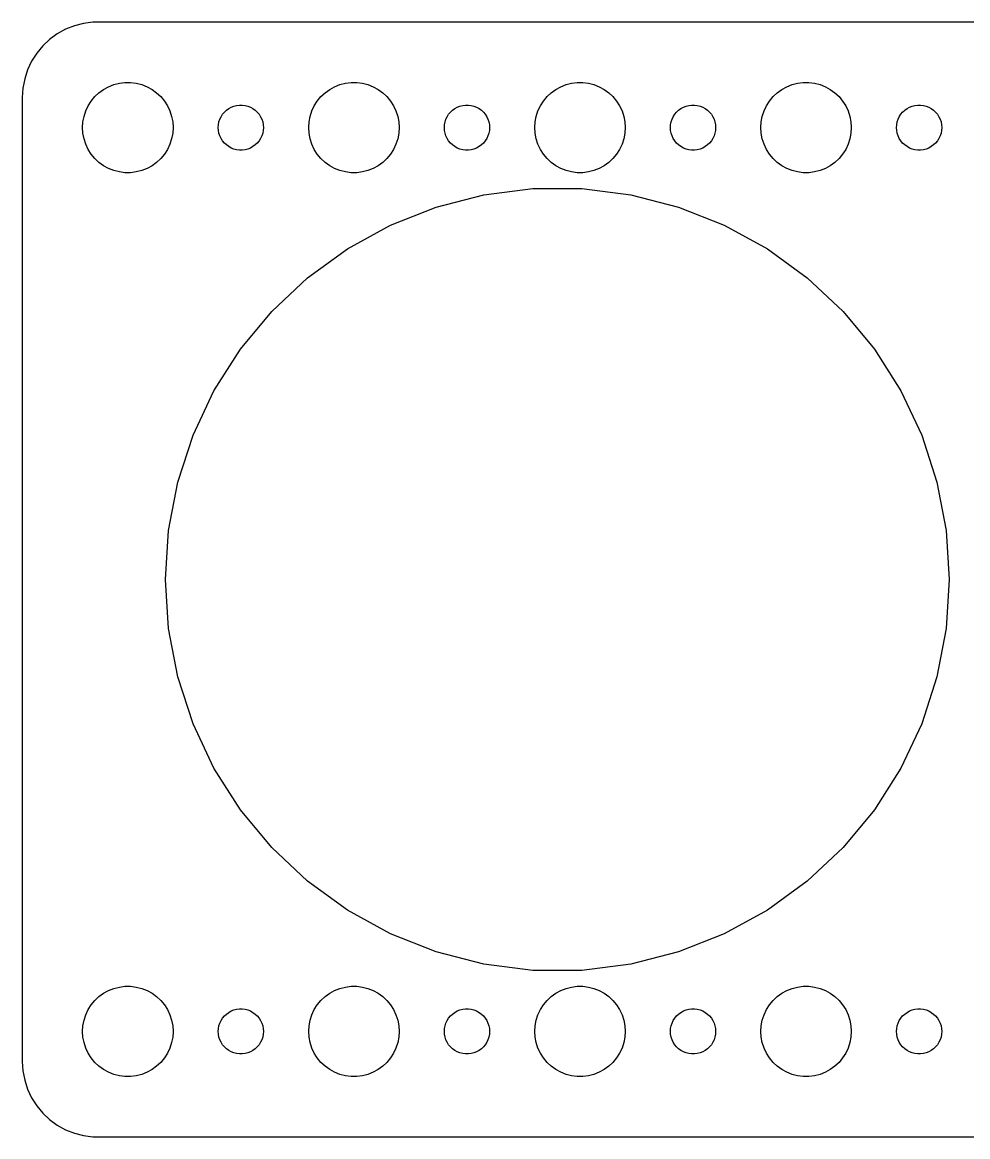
# Model space of a CAD drawing. Header units: metres. Extents: x -150 to 150, y -37 to 37.
# Drawn here: x -149.5 to -86.8, y -37 to 37 of the extents above; entities that cross this region are included whole.
import ezdxf

# ---------------------------------------------------------------- set-up
doc = ezdxf.new("R2010")
doc.units = ezdxf.units.M

msp = doc.modelspace()

# ---------------------------------------------------------------- linework, layer by layer
for p, q in [((-144.814, 36.9901), (-145.437, 36.9114)), ((144.814, 36.9901), (-144.814, 36.9901)), ((-146.629, 36.5241), (-147.179, 36.2216)), ((-146.045, 36.7553), (-146.629, 36.5241)), ((-145.437, 36.9114), (-146.045, 36.7553)), ((-147.687, 35.8526), (-148.145, 35.4227)), ((-147.179, 36.2216), (-147.687, 35.8526)), ((-148.545, 34.9389), (-148.882, 34.4088)), ((-148.145, 35.4227), (-148.545, 34.9389)), ((-148.882, 34.4088), (-149.149, 33.8406)), ((-149.149, 33.8406), (-149.343, 33.2434)), ((-149.461, 32.6267), (-149.5, 32)), ((-149.343, 33.2434), (-149.461, 32.6267)), ((-144.107, 32.533), (-143.777, 32.7145)), ((-143.777, 32.7145), (-143.427, 32.8532)), ((-143.427, 32.8532), (-143.062, 32.9469)), ((-143.062, 32.9469), (-142.688, 32.9941)), ((-142.688, 32.9941), (-142.312, 32.9941)), ((-142.312, 32.9941), (-141.938, 32.9469)), ((-141.938, 32.9469), (-141.573, 32.8532)), ((-141.573, 32.8532), (-141.223, 32.7145)), ((-141.223, 32.7145), (-140.893, 32.533)), ((-129.107, 32.533), (-128.777, 32.7145)), ((-128.777, 32.7145), (-128.427, 32.8532)), ((-128.427, 32.8532), (-128.062, 32.9469)), ((-128.062, 32.9469), (-127.688, 32.9941)), ((-127.688, 32.9941), (-127.312, 32.9941)), ((-127.312, 32.9941), (-126.938, 32.9469)), ((-126.938, 32.9469), (-126.573, 32.8532)), ((-126.573, 32.8532), (-126.223, 32.7145)), ((-126.223, 32.7145), (-125.893, 32.533)), ((-114.107, 32.533), (-113.777, 32.7145)), ((-113.777, 32.7145), (-113.427, 32.8532)), ((-113.427, 32.8532), (-113.062, 32.9469)), ((-113.062, 32.9469), (-112.688, 32.9941)), ((-112.688, 32.9941), (-112.312, 32.9941)), ((-112.312, 32.9941), (-111.938, 32.9469)), ((-111.938, 32.9469), (-111.573, 32.8532)), ((-111.573, 32.8532), (-111.223, 32.7145)), ((-111.223, 32.7145), (-110.893, 32.533)), ((-99.1075, 32.533), (-98.7773, 32.7145)), ((-98.7773, 32.7145), (-98.427, 32.8532)), ((-98.427, 32.8532), (-98.0621, 32.9469)), ((-98.0621, 32.9469), (-97.6884, 32.9941)), ((-97.6884, 32.9941), (-97.3116, 32.9941)), ((-97.3116, 32.9941), (-96.9379, 32.9469)), ((-96.9379, 32.9469), (-96.573, 32.8532)), ((-96.573, 32.8532), (-96.2227, 32.7145)), ((-96.2227, 32.7145), (-95.8925, 32.533)), ((-149.5, 32), (-149.5, -32)), ((-144.927, 31.7634), (-144.687, 32.0536)), ((-144.687, 32.0536), (-144.412, 32.3115)), ((-144.412, 32.3115), (-144.107, 32.533)), ((-140.893, 32.533), (-140.588, 32.3115)), ((-140.588, 32.3115), (-140.313, 32.0536)), ((-140.313, 32.0536), (-140.073, 31.7634)), ((-129.927, 31.7634), (-129.687, 32.0536)), ((-129.687, 32.0536), (-129.412, 32.3115)), ((-129.412, 32.3115), (-129.107, 32.533)), ((-125.893, 32.533), (-125.588, 32.3115)), ((-125.588, 32.3115), (-125.313, 32.0536)), ((-125.313, 32.0536), (-125.073, 31.7634)), ((-114.927, 31.7634), (-114.687, 32.0536)), ((-114.687, 32.0536), (-114.412, 32.3115)), ((-114.412, 32.3115), (-114.107, 32.533)), ((-110.893, 32.533), (-110.588, 32.3115)), ((-110.588, 32.3115), (-110.313, 32.0536)), ((-110.313, 32.0536), (-110.073, 31.7634)), ((-99.927, 31.7634), (-99.6869, 32.0536)), ((-99.6869, 32.0536), (-99.4123, 32.3115)), ((-99.4123, 32.3115), (-99.1075, 32.533)), ((-95.8925, 32.533), (-95.5877, 32.3115)), ((-95.5877, 32.3115), (-95.3131, 32.0536)), ((-95.3131, 32.0536), (-95.073, 31.7634)), ((-145.406, 30.7461), (-145.289, 31.1044)), ((-145.289, 31.1044), (-145.129, 31.4453)), ((-145.129, 31.4453), (-144.927, 31.7634)), ((-140.073, 31.7634), (-139.871, 31.4453)), ((-139.871, 31.4453), (-139.711, 31.1044)), ((-139.711, 31.1044), (-139.594, 30.7461)), ((-136.093, 31.0268), (-135.956, 31.1558)), ((-135.956, 31.1558), (-135.804, 31.2665)), ((-135.804, 31.2665), (-135.639, 31.3572)), ((-135.639, 31.3572), (-135.464, 31.4266)), ((-135.464, 31.4266), (-135.281, 31.4734)), ((-135.281, 31.4734), (-135.094, 31.497)), ((-135.094, 31.497), (-134.906, 31.497)), ((-134.906, 31.497), (-134.719, 31.4734)), ((-134.719, 31.4734), (-134.536, 31.4266)), ((-134.536, 31.4266), (-134.361, 31.3572)), ((-134.361, 31.3572), (-134.196, 31.2665)), ((-134.196, 31.2665), (-134.044, 31.1558)), ((-134.044, 31.1558), (-133.907, 31.0268)), ((-130.406, 30.7461), (-130.289, 31.1044)), ((-130.289, 31.1044), (-130.129, 31.4453)), ((-130.129, 31.4453), (-129.927, 31.7634)), ((-125.073, 31.7634), (-124.871, 31.4453)), ((-124.871, 31.4453), (-124.711, 31.1044)), ((-124.711, 31.1044), (-124.594, 30.7461)), ((-121.093, 31.0268), (-120.956, 31.1558)), ((-120.956, 31.1558), (-120.804, 31.2665)), ((-120.804, 31.2665), (-120.639, 31.3572)), ((-120.639, 31.3572), (-120.464, 31.4266)), ((-120.464, 31.4266), (-120.281, 31.4734)), ((-120.281, 31.4734), (-120.094, 31.497)), ((-120.094, 31.497), (-119.906, 31.497)), ((-119.906, 31.497), (-119.719, 31.4734)), ((-119.719, 31.4734), (-119.536, 31.4266)), ((-119.536, 31.4266), (-119.361, 31.3572)), ((-119.361, 31.3572), (-119.196, 31.2665)), ((-119.196, 31.2665), (-119.044, 31.1558)), ((-119.044, 31.1558), (-118.907, 31.0268)), ((-115.406, 30.7461), (-115.289, 31.1044)), ((-115.289, 31.1044), (-115.129, 31.4453)), ((-115.129, 31.4453), (-114.927, 31.7634)), ((-110.073, 31.7634), (-109.871, 31.4453)), ((-109.871, 31.4453), (-109.711, 31.1044)), ((-109.711, 31.1044), (-109.594, 30.7461)), ((-106.093, 31.0268), (-105.956, 31.1558)), ((-105.956, 31.1558), (-105.804, 31.2665)), ((-105.804, 31.2665), (-105.639, 31.3572)), ((-105.639, 31.3572), (-105.464, 31.4266)), ((-105.464, 31.4266), (-105.281, 31.4734)), ((-105.281, 31.4734), (-105.094, 31.497)), ((-105.094, 31.497), (-104.906, 31.497)), ((-104.906, 31.497), (-104.719, 31.4734)), ((-104.719, 31.4734), (-104.536, 31.4266)), ((-104.536, 31.4266), (-104.361, 31.3572)), ((-104.361, 31.3572), (-104.196, 31.2665)), ((-104.196, 31.2665), (-104.044, 31.1558)), ((-104.044, 31.1558), (-103.907, 31.0268)), ((-100.406, 30.7461), (-100.289, 31.1044)), ((-100.289, 31.1044), (-100.129, 31.4453)), ((-100.129, 31.4453), (-99.927, 31.7634)), ((-95.073, 31.7634), (-94.8711, 31.4453)), ((-94.8711, 31.4453), (-94.7107, 31.1044)), ((-94.7107, 31.1044), (-94.5943, 30.7461)), ((-91.0934, 31.0268), (-90.9561, 31.1558)), ((-90.9561, 31.1558), (-90.8037, 31.2665)), ((-90.8037, 31.2665), (-90.6387, 31.3572)), ((-90.6387, 31.3572), (-90.4635, 31.4266)), ((-90.4635, 31.4266), (-90.2811, 31.4734)), ((-90.2811, 31.4734), (-90.0942, 31.497)), ((-90.0942, 31.497), (-89.9058, 31.497)), ((-89.9058, 31.497), (-89.7189, 31.4734)), ((-89.7189, 31.4734), (-89.5365, 31.4266)), ((-89.5365, 31.4266), (-89.3613, 31.3572)), ((-89.3613, 31.3572), (-89.1963, 31.2665)), ((-89.1963, 31.2665), (-89.0439, 31.1558)), ((-89.0439, 31.1558), (-88.9065, 31.0268)), ((-145.5, 30), (-145.476, 30.376)), ((-145.476, 30.376), (-145.406, 30.7461)), ((-139.594, 30.7461), (-139.524, 30.376)), ((-139.524, 30.376), (-139.5, 30)), ((-136.488, 30.188), (-136.453, 30.373)), ((-136.453, 30.373), (-136.395, 30.5522)), ((-136.395, 30.5522), (-136.314, 30.7226)), ((-136.314, 30.7226), (-136.214, 30.8817)), ((-136.214, 30.8817), (-136.093, 31.0268)), ((-133.907, 31.0268), (-133.786, 30.8817)), ((-133.786, 30.8817), (-133.686, 30.7226)), ((-133.686, 30.7226), (-133.605, 30.5522)), ((-133.605, 30.5522), (-133.547, 30.373)), ((-133.547, 30.373), (-133.512, 30.188)), ((-130.5, 30), (-130.476, 30.376)), ((-130.476, 30.376), (-130.406, 30.7461)), ((-124.594, 30.7461), (-124.524, 30.376)), ((-124.524, 30.376), (-124.5, 30)), ((-121.488, 30.188), (-121.453, 30.373)), ((-121.453, 30.373), (-121.395, 30.5522)), ((-121.395, 30.5522), (-121.314, 30.7226)), ((-121.314, 30.7226), (-121.214, 30.8817)), ((-121.214, 30.8817), (-121.093, 31.0268)), ((-118.907, 31.0268), (-118.786, 30.8817)), ((-118.786, 30.8817), (-118.686, 30.7226)), ((-118.686, 30.7226), (-118.605, 30.5522)), ((-118.605, 30.5522), (-118.547, 30.373)), ((-118.547, 30.373), (-118.512, 30.188)), ((-115.5, 30), (-115.476, 30.376)), ((-115.476, 30.376), (-115.406, 30.7461)), ((-109.594, 30.7461), (-109.524, 30.376)), ((-109.524, 30.376), (-109.5, 30)), ((-106.488, 30.188), (-106.453, 30.373)), ((-106.453, 30.373), (-106.395, 30.5522)), ((-106.395, 30.5522), (-106.314, 30.7226)), ((-106.314, 30.7226), (-106.214, 30.8817)), ((-106.214, 30.8817), (-106.093, 31.0268)), ((-103.907, 31.0268), (-103.786, 30.8817)), ((-103.786, 30.8817), (-103.686, 30.7226)), ((-103.686, 30.7226), (-103.605, 30.5522)), ((-103.605, 30.5522), (-103.547, 30.373)), ((-103.547, 30.373), (-103.512, 30.188)), ((-100.5, 30), (-100.476, 30.376)), ((-100.476, 30.376), (-100.406, 30.7461)), ((-94.5943, 30.7461), (-94.5237, 30.376)), ((-94.5237, 30.376), (-94.5, 30)), ((-91.4882, 30.188), (-91.4529, 30.373)), ((-91.4529, 30.373), (-91.3947, 30.5522)), ((-91.3947, 30.5522), (-91.3145, 30.7226)), ((-91.3145, 30.7226), (-91.2135, 30.8817)), ((-91.2135, 30.8817), (-91.0934, 31.0268)), ((-88.9065, 31.0268), (-88.7865, 30.8817)), ((-88.7865, 30.8817), (-88.6855, 30.7226)), ((-88.6855, 30.7226), (-88.6053, 30.5522)), ((-88.6053, 30.5522), (-88.5471, 30.373)), ((-88.5471, 30.373), (-88.5118, 30.188)), ((-145.476, 29.624), (-145.5, 30)), ((-145.406, 29.2539), (-145.476, 29.624)), ((-139.524, 29.624), (-139.594, 29.2539)), ((-139.5, 30), (-139.524, 29.624)), ((-136.5, 30), (-136.488, 30.188)), ((-136.488, 29.812), (-136.5, 30)), ((-136.453, 29.627), (-136.488, 29.812)), ((-136.395, 29.4478), (-136.453, 29.627)), ((-133.547, 29.627), (-133.605, 29.4478)), ((-133.512, 29.812), (-133.547, 29.627)), ((-133.512, 30.188), (-133.5, 30)), ((-133.5, 30), (-133.512, 29.812)), ((-130.476, 29.624), (-130.5, 30)), ((-130.406, 29.2539), (-130.476, 29.624)), ((-124.524, 29.624), (-124.594, 29.2539)), ((-124.5, 30), (-124.524, 29.624)), ((-121.5, 30), (-121.488, 30.188)), ((-121.488, 29.812), (-121.5, 30)), ((-121.453, 29.627), (-121.488, 29.812)), ((-121.395, 29.4478), (-121.453, 29.627)), ((-118.547, 29.627), (-118.605, 29.4478)), ((-118.512, 29.812), (-118.547, 29.627)), ((-118.512, 30.188), (-118.5, 30)), ((-118.5, 30), (-118.512, 29.812)), ((-115.476, 29.624), (-115.5, 30)), ((-115.406, 29.2539), (-115.476, 29.624)), ((-109.524, 29.624), (-109.594, 29.2539)), ((-109.5, 30), (-109.524, 29.624)), ((-106.5, 30), (-106.488, 30.188)), ((-106.488, 29.812), (-106.5, 30)), ((-106.453, 29.627), (-106.488, 29.812)), ((-106.395, 29.4478), (-106.453, 29.627)), ((-103.547, 29.627), (-103.605, 29.4478)), ((-103.512, 29.812), (-103.547, 29.627)), ((-103.512, 30.188), (-103.5, 30)), ((-103.5, 30), (-103.512, 29.812)), ((-100.476, 29.624), (-100.5, 30)), ((-100.406, 29.2539), (-100.476, 29.624)), ((-94.5237, 29.624), (-94.5943, 29.2539)), ((-94.5, 30), (-94.5237, 29.624)), ((-91.5, 30), (-91.4882, 30.188)), ((-91.4882, 29.812), (-91.5, 30)), ((-91.4529, 29.627), (-91.4882, 29.812)), ((-91.3947, 29.4478), (-91.4529, 29.627)), ((-88.5471, 29.627), (-88.6053, 29.4478)), ((-88.5118, 29.812), (-88.5471, 29.627)), ((-88.5118, 30.188), (-88.5, 30)), ((-88.5, 30), (-88.5118, 29.812)), ((-145.289, 28.8956), (-145.406, 29.2539)), ((-145.129, 28.5547), (-145.289, 28.8956)), ((-139.711, 28.8956), (-139.871, 28.5547)), ((-139.594, 29.2539), (-139.711, 28.8956)), ((-136.314, 29.2774), (-136.395, 29.4478)), ((-136.214, 29.1183), (-136.314, 29.2774)), ((-136.093, 28.9732), (-136.214, 29.1183)), ((-135.956, 28.8442), (-136.093, 28.9732)), ((-133.907, 28.9732), (-134.044, 28.8442)), ((-133.786, 29.1183), (-133.907, 28.9732)), ((-133.686, 29.2774), (-133.786, 29.1183)), ((-133.605, 29.4478), (-133.686, 29.2774)), ((-130.289, 28.8956), (-130.406, 29.2539)), ((-130.129, 28.5547), (-130.289, 28.8956)), ((-124.711, 28.8956), (-124.871, 28.5547)), ((-124.594, 29.2539), (-124.711, 28.8956)), ((-121.314, 29.2774), (-121.395, 29.4478)), ((-121.214, 29.1183), (-121.314, 29.2774)), ((-121.093, 28.9732), (-121.214, 29.1183)), ((-120.956, 28.8442), (-121.093, 28.9732)), ((-118.907, 28.9732), (-119.044, 28.8442)), ((-118.786, 29.1183), (-118.907, 28.9732)), ((-118.686, 29.2774), (-118.786, 29.1183)), ((-118.605, 29.4478), (-118.686, 29.2774)), ((-115.289, 28.8956), (-115.406, 29.2539)), ((-115.129, 28.5547), (-115.289, 28.8956)), ((-109.711, 28.8956), (-109.871, 28.5547)), ((-109.594, 29.2539), (-109.711, 28.8956)), ((-106.314, 29.2774), (-106.395, 29.4478)), ((-106.214, 29.1183), (-106.314, 29.2774)), ((-106.093, 28.9732), (-106.214, 29.1183)), ((-105.956, 28.8442), (-106.093, 28.9732)), ((-103.907, 28.9732), (-104.044, 28.8442)), ((-103.786, 29.1183), (-103.907, 28.9732)), ((-103.686, 29.2774), (-103.786, 29.1183)), ((-103.605, 29.4478), (-103.686, 29.2774)), ((-100.289, 28.8956), (-100.406, 29.2539)), ((-100.129, 28.5547), (-100.289, 28.8956)), ((-94.7107, 28.8956), (-94.8711, 28.5547)), ((-94.5943, 29.2539), (-94.7107, 28.8956)), ((-91.3145, 29.2774), (-91.3947, 29.4478)), ((-91.2135, 29.1183), (-91.3145, 29.2774)), ((-91.0934, 28.9732), (-91.2135, 29.1183)), ((-90.9561, 28.8442), (-91.0934, 28.9732)), ((-88.9065, 28.9732), (-89.0439, 28.8442)), ((-88.7865, 29.1183), (-88.9065, 28.9732)), ((-88.6855, 29.2774), (-88.7865, 29.1183)), ((-88.6053, 29.4478), (-88.6855, 29.2774)), ((-144.927, 28.2366), (-145.129, 28.5547)), ((-144.687, 27.9464), (-144.927, 28.2366)), ((-140.073, 28.2366), (-140.313, 27.9464)), ((-139.871, 28.5547), (-140.073, 28.2366)), ((-135.804, 28.7335), (-135.956, 28.8442)), ((-135.639, 28.6427), (-135.804, 28.7335)), ((-135.464, 28.5734), (-135.639, 28.6427)), ((-135.281, 28.5266), (-135.464, 28.5734)), ((-135.094, 28.503), (-135.281, 28.5266)), ((-134.906, 28.503), (-135.094, 28.503)), ((-134.719, 28.5266), (-134.906, 28.503)), ((-134.536, 28.5734), (-134.719, 28.5266)), ((-134.361, 28.6427), (-134.536, 28.5734)), ((-134.196, 28.7335), (-134.361, 28.6427)), ((-134.044, 28.8442), (-134.196, 28.7335)), ((-129.927, 28.2366), (-130.129, 28.5547)), ((-129.687, 27.9464), (-129.927, 28.2366)), ((-125.073, 28.2366), (-125.313, 27.9464)), ((-124.871, 28.5547), (-125.073, 28.2366)), ((-120.804, 28.7335), (-120.956, 28.8442)), ((-120.639, 28.6427), (-120.804, 28.7335)), ((-120.464, 28.5734), (-120.639, 28.6427)), ((-120.281, 28.5266), (-120.464, 28.5734)), ((-120.094, 28.503), (-120.281, 28.5266)), ((-119.906, 28.503), (-120.094, 28.503)), ((-119.719, 28.5266), (-119.906, 28.503)), ((-119.536, 28.5734), (-119.719, 28.5266)), ((-119.361, 28.6427), (-119.536, 28.5734)), ((-119.196, 28.7335), (-119.361, 28.6427)), ((-119.044, 28.8442), (-119.196, 28.7335)), ((-114.927, 28.2366), (-115.129, 28.5547)), ((-114.687, 27.9464), (-114.927, 28.2366)), ((-110.073, 28.2366), (-110.313, 27.9464)), ((-109.871, 28.5547), (-110.073, 28.2366)), ((-105.804, 28.7335), (-105.956, 28.8442)), ((-105.639, 28.6427), (-105.804, 28.7335)), ((-105.464, 28.5734), (-105.639, 28.6427)), ((-105.281, 28.5266), (-105.464, 28.5734)), ((-105.094, 28.503), (-105.281, 28.5266)), ((-104.906, 28.503), (-105.094, 28.503)), ((-104.719, 28.5266), (-104.906, 28.503)), ((-104.536, 28.5734), (-104.719, 28.5266)), ((-104.361, 28.6427), (-104.536, 28.5734)), ((-104.196, 28.7335), (-104.361, 28.6427)), ((-104.044, 28.8442), (-104.196, 28.7335)), ((-99.927, 28.2366), (-100.129, 28.5547)), ((-99.6869, 27.9464), (-99.927, 28.2366)), ((-95.073, 28.2366), (-95.3131, 27.9464)), ((-94.8711, 28.5547), (-95.073, 28.2366)), ((-90.8037, 28.7335), (-90.9561, 28.8442)), ((-90.6387, 28.6427), (-90.8037, 28.7335)), ((-90.4635, 28.5734), (-90.6387, 28.6427)), ((-90.2811, 28.5266), (-90.4635, 28.5734)), ((-90.0942, 28.503), (-90.2811, 28.5266)), ((-89.9058, 28.503), (-90.0942, 28.503)), ((-89.7189, 28.5266), (-89.9058, 28.503)), ((-89.5365, 28.5734), (-89.7189, 28.5266)), ((-89.3613, 28.6427), (-89.5365, 28.5734)), ((-89.1963, 28.7335), (-89.3613, 28.6427)), ((-89.0439, 28.8442), (-89.1963, 28.7335)), ((-144.412, 27.6884), (-144.687, 27.9464)), ((-144.107, 27.467), (-144.412, 27.6884)), ((-143.777, 27.2855), (-144.107, 27.467)), ((-140.893, 27.467), (-141.223, 27.2855)), ((-140.588, 27.6884), (-140.893, 27.467)), ((-140.313, 27.9464), (-140.588, 27.6884)), ((-129.412, 27.6884), (-129.687, 27.9464)), ((-129.107, 27.467), (-129.412, 27.6884)), ((-128.777, 27.2855), (-129.107, 27.467)), ((-125.893, 27.467), (-126.223, 27.2855)), ((-125.588, 27.6884), (-125.893, 27.467)), ((-125.313, 27.9464), (-125.588, 27.6884)), ((-114.412, 27.6884), (-114.687, 27.9464)), ((-114.107, 27.467), (-114.412, 27.6884)), ((-113.777, 27.2855), (-114.107, 27.467)), ((-110.893, 27.467), (-111.223, 27.2855)), ((-110.588, 27.6884), (-110.893, 27.467)), ((-110.313, 27.9464), (-110.588, 27.6884)), ((-99.4123, 27.6884), (-99.6869, 27.9464)), ((-99.1075, 27.467), (-99.4123, 27.6884)), ((-98.7773, 27.2855), (-99.1075, 27.467)), ((-95.8925, 27.467), (-96.2227, 27.2855)), ((-95.5877, 27.6884), (-95.8925, 27.467)), ((-95.3131, 27.9464), (-95.5877, 27.6884)), ((-143.427, 27.1468), (-143.777, 27.2855)), ((-143.062, 27.0531), (-143.427, 27.1468)), ((-142.688, 27.0059), (-143.062, 27.0531)), ((-142.312, 27.0059), (-142.688, 27.0059)), ((-141.938, 27.0531), (-142.312, 27.0059)), ((-141.573, 27.1468), (-141.938, 27.0531)), ((-141.223, 27.2855), (-141.573, 27.1468)), ((-128.427, 27.1468), (-128.777, 27.2855)), ((-128.062, 27.0531), (-128.427, 27.1468)), ((-127.688, 27.0059), (-128.062, 27.0531)), ((-127.312, 27.0059), (-127.688, 27.0059)), ((-126.938, 27.0531), (-127.312, 27.0059)), ((-126.573, 27.1468), (-126.938, 27.0531)), ((-126.223, 27.2855), (-126.573, 27.1468)), ((-113.427, 27.1468), (-113.777, 27.2855)), ((-113.062, 27.0531), (-113.427, 27.1468)), ((-112.688, 27.0059), (-113.062, 27.0531)), ((-112.312, 27.0059), (-112.688, 27.0059)), ((-111.938, 27.0531), (-112.312, 27.0059)), ((-111.573, 27.1468), (-111.938, 27.0531)), ((-111.223, 27.2855), (-111.573, 27.1468)), ((-98.427, 27.1468), (-98.7773, 27.2855)), ((-98.0621, 27.0531), (-98.427, 27.1468)), ((-97.6884, 27.0059), (-98.0621, 27.0531)), ((-97.3116, 27.0059), (-97.6884, 27.0059)), ((-96.9379, 27.0531), (-97.3116, 27.0059)), ((-96.573, 27.1468), (-96.9379, 27.0531)), ((-96.2227, 27.2855), (-96.573, 27.1468)), ((-118.872, 25.5395), (-115.633, 25.9487)), ((-115.633, 25.9487), (-112.367, 25.9487)), ((-112.367, 25.9487), (-109.128, 25.5395)), ((-122.034, 24.7275), (-118.872, 25.5395)), ((-109.128, 25.5395), (-105.966, 24.7275)), ((-125.07, 23.5255), (-122.034, 24.7275)), ((-105.966, 24.7275), (-102.93, 23.5255)), ((-127.931, 21.9525), (-125.07, 23.5255)), ((-102.93, 23.5255), (-100.068, 21.9525)), ((-130.573, 20.0333), (-127.931, 21.9525)), ((-100.068, 21.9525), (-97.427, 20.0333)), ((-132.953, 17.7982), (-130.573, 20.0333)), ((-97.427, 20.0333), (-95.0468, 17.7982)), ((-135.034, 15.2824), (-132.953, 17.7982)), ((-95.0468, 17.7982), (-92.9656, 15.2824)), ((-136.784, 12.5256), (-135.034, 15.2824)), ((-92.9656, 15.2824), (-91.216, 12.5256)), ((-138.174, 9.57123), (-136.784, 12.5256)), ((-91.216, 12.5256), (-89.8258, 9.57123)), ((-139.183, 6.46593), (-138.174, 9.57123)), ((-89.8258, 9.57123), (-88.8168, 6.46593)), ((-139.795, 3.25865), (-139.183, 6.46593)), ((-88.8168, 6.46593), (-88.205, 3.25865)), ((-140, 0), (-139.795, 3.25865)), ((-88.205, 3.25865), (-88, 0)), ((-139.795, -3.25865), (-140, 0)), ((-88, 0), (-88.205, -3.25865)), ((-139.183, -6.46593), (-139.795, -3.25865)), ((-88.205, -3.25865), (-88.8168, -6.46593)), ((-138.174, -9.57123), (-139.183, -6.46593)), ((-88.8168, -6.46593), (-89.8258, -9.57123)), ((-136.784, -12.5256), (-138.174, -9.57123)), ((-89.8258, -9.57123), (-91.216, -12.5256)), ((-135.034, -15.2824), (-136.784, -12.5256)), ((-91.216, -12.5256), (-92.9656, -15.2824)), ((-132.953, -17.7982), (-135.034, -15.2824)), ((-92.9656, -15.2824), (-95.0468, -17.7982)), ((-130.573, -20.0333), (-132.953, -17.7982)), ((-95.0468, -17.7982), (-97.427, -20.0333)), ((-127.931, -21.9525), (-130.573, -20.0333)), ((-97.427, -20.0333), (-100.068, -21.9525)), ((-125.07, -23.5255), (-127.931, -21.9525)), ((-100.068, -21.9525), (-102.93, -23.5255)), ((-122.034, -24.7275), (-125.07, -23.5255)), ((-102.93, -23.5255), (-105.966, -24.7275)), ((-118.872, -25.5395), (-122.034, -24.7275)), ((-105.966, -24.7275), (-109.128, -25.5395)), ((-115.633, -25.9487), (-118.872, -25.5395)), ((-109.128, -25.5395), (-112.367, -25.9487)), ((-112.367, -25.9487), (-115.633, -25.9487)), ((-144.107, -27.467), (-143.777, -27.2855)), ((-143.777, -27.2855), (-143.427, -27.1468)), ((-143.427, -27.1468), (-143.062, -27.0531)), ((-143.062, -27.0531), (-142.688, -27.0059)), ((-142.688, -27.0059), (-142.312, -27.0059)), ((-142.312, -27.0059), (-141.938, -27.0531)), ((-141.938, -27.0531), (-141.573, -27.1468)), ((-141.573, -27.1468), (-141.223, -27.2855)), ((-141.223, -27.2855), (-140.893, -27.467)), ((-129.107, -27.467), (-128.777, -27.2855)), ((-128.777, -27.2855), (-128.427, -27.1468)), ((-128.427, -27.1468), (-128.062, -27.0531)), ((-128.062, -27.0531), (-127.688, -27.0059)), ((-127.688, -27.0059), (-127.312, -27.0059)), ((-127.312, -27.0059), (-126.938, -27.0531)), ((-126.938, -27.0531), (-126.573, -27.1468)), ((-126.573, -27.1468), (-126.223, -27.2855)), ((-126.223, -27.2855), (-125.893, -27.467)), ((-114.107, -27.467), (-113.777, -27.2855)), ((-113.777, -27.2855), (-113.427, -27.1468)), ((-113.427, -27.1468), (-113.062, -27.0531)), ((-113.062, -27.0531), (-112.688, -27.0059)), ((-112.688, -27.0059), (-112.312, -27.0059)), ((-112.312, -27.0059), (-111.938, -27.0531)), ((-111.938, -27.0531), (-111.573, -27.1468)), ((-111.573, -27.1468), (-111.223, -27.2855)), ((-111.223, -27.2855), (-110.893, -27.467)), ((-99.1075, -27.467), (-98.7773, -27.2855)), ((-98.7773, -27.2855), (-98.427, -27.1468)), ((-98.427, -27.1468), (-98.0621, -27.0531)), ((-98.0621, -27.0531), (-97.6884, -27.0059)), ((-97.6884, -27.0059), (-97.3116, -27.0059)), ((-97.3116, -27.0059), (-96.9379, -27.0531)), ((-96.9379, -27.0531), (-96.573, -27.1468)), ((-96.573, -27.1468), (-96.2227, -27.2855)), ((-96.2227, -27.2855), (-95.8925, -27.467)), ((-144.927, -28.2366), (-144.687, -27.9464)), ((-144.687, -27.9464), (-144.412, -27.6884)), ((-144.412, -27.6884), (-144.107, -27.467)), ((-140.893, -27.467), (-140.588, -27.6884)), ((-140.588, -27.6884), (-140.313, -27.9464)), ((-140.313, -27.9464), (-140.073, -28.2366)), ((-129.927, -28.2366), (-129.687, -27.9464)), ((-129.687, -27.9464), (-129.412, -27.6884)), ((-129.412, -27.6884), (-129.107, -27.467)), ((-125.893, -27.467), (-125.588, -27.6884)), ((-125.588, -27.6884), (-125.313, -27.9464)), ((-125.313, -27.9464), (-125.073, -28.2366)), ((-114.927, -28.2366), (-114.687, -27.9464)), ((-114.687, -27.9464), (-114.412, -27.6884)), ((-114.412, -27.6884), (-114.107, -27.467)), ((-110.893, -27.467), (-110.588, -27.6884)), ((-110.588, -27.6884), (-110.313, -27.9464)), ((-110.313, -27.9464), (-110.073, -28.2366)), ((-99.927, -28.2366), (-99.6869, -27.9464)), ((-99.6869, -27.9464), (-99.4123, -27.6884)), ((-99.4123, -27.6884), (-99.1075, -27.467)), ((-95.8925, -27.467), (-95.5877, -27.6884)), ((-95.5877, -27.6884), (-95.3131, -27.9464)), ((-95.3131, -27.9464), (-95.073, -28.2366)), ((-145.289, -28.8956), (-145.129, -28.5547)), ((-145.129, -28.5547), (-144.927, -28.2366)), ((-140.073, -28.2366), (-139.871, -28.5547)), ((-139.871, -28.5547), (-139.711, -28.8956)), ((-136.093, -28.9732), (-135.956, -28.8442)), ((-135.956, -28.8442), (-135.804, -28.7335)), ((-135.804, -28.7335), (-135.639, -28.6427)), ((-135.639, -28.6427), (-135.464, -28.5734)), ((-135.464, -28.5734), (-135.281, -28.5266)), ((-135.281, -28.5266), (-135.094, -28.503)), ((-135.094, -28.503), (-134.906, -28.503)), ((-134.906, -28.503), (-134.719, -28.5266)), ((-134.719, -28.5266), (-134.536, -28.5734)), ((-134.536, -28.5734), (-134.361, -28.6427)), ((-134.361, -28.6427), (-134.196, -28.7335)), ((-134.196, -28.7335), (-134.044, -28.8442)), ((-134.044, -28.8442), (-133.907, -28.9732)), ((-130.289, -28.8956), (-130.129, -28.5547)), ((-130.129, -28.5547), (-129.927, -28.2366)), ((-125.073, -28.2366), (-124.871, -28.5547)), ((-124.871, -28.5547), (-124.711, -28.8956)), ((-121.093, -28.9732), (-120.956, -28.8442)), ((-120.956, -28.8442), (-120.804, -28.7335)), ((-120.804, -28.7335), (-120.639, -28.6427)), ((-120.639, -28.6427), (-120.464, -28.5734)), ((-120.464, -28.5734), (-120.281, -28.5266)), ((-120.281, -28.5266), (-120.094, -28.503)), ((-120.094, -28.503), (-119.906, -28.503)), ((-119.906, -28.503), (-119.719, -28.5266)), ((-119.719, -28.5266), (-119.536, -28.5734)), ((-119.536, -28.5734), (-119.361, -28.6427)), ((-119.361, -28.6427), (-119.196, -28.7335)), ((-119.196, -28.7335), (-119.044, -28.8442)), ((-119.044, -28.8442), (-118.907, -28.9732)), ((-115.289, -28.8956), (-115.129, -28.5547)), ((-115.129, -28.5547), (-114.927, -28.2366)), ((-110.073, -28.2366), (-109.871, -28.5547)), ((-109.871, -28.5547), (-109.711, -28.8956)), ((-106.093, -28.9732), (-105.956, -28.8442)), ((-105.956, -28.8442), (-105.804, -28.7335)), ((-105.804, -28.7335), (-105.639, -28.6427)), ((-105.639, -28.6427), (-105.464, -28.5734)), ((-105.464, -28.5734), (-105.281, -28.5266)), ((-105.281, -28.5266), (-105.094, -28.503)), ((-105.094, -28.503), (-104.906, -28.503)), ((-104.906, -28.503), (-104.719, -28.5266)), ((-104.719, -28.5266), (-104.536, -28.5734)), ((-104.536, -28.5734), (-104.361, -28.6427)), ((-104.361, -28.6427), (-104.196, -28.7335)), ((-104.196, -28.7335), (-104.044, -28.8442)), ((-104.044, -28.8442), (-103.907, -28.9732)), ((-100.289, -28.8956), (-100.129, -28.5547)), ((-100.129, -28.5547), (-99.927, -28.2366)), ((-95.073, -28.2366), (-94.8711, -28.5547)), ((-94.8711, -28.5547), (-94.7107, -28.8956)), ((-91.0934, -28.9732), (-90.9561, -28.8442)), ((-90.9561, -28.8442), (-90.8037, -28.7335)), ((-90.8037, -28.7335), (-90.6387, -28.6427)), ((-90.6387, -28.6427), (-90.4635, -28.5734)), ((-90.4635, -28.5734), (-90.2811, -28.5266)), ((-90.2811, -28.5266), (-90.0942, -28.503)), ((-90.0942, -28.503), (-89.9058, -28.503)), ((-89.9058, -28.503), (-89.7189, -28.5266)), ((-89.7189, -28.5266), (-89.5365, -28.5734)), ((-89.5365, -28.5734), (-89.3613, -28.6427)), ((-89.3613, -28.6427), (-89.1963, -28.7335)), ((-89.1963, -28.7335), (-89.0439, -28.8442)), ((-89.0439, -28.8442), (-88.9065, -28.9732)), ((-145.476, -29.624), (-145.406, -29.2539)), ((-145.406, -29.2539), (-145.289, -28.8956)), ((-139.711, -28.8956), (-139.594, -29.2539)), ((-139.594, -29.2539), (-139.524, -29.624)), ((-136.453, -29.627), (-136.395, -29.4478)), ((-136.395, -29.4478), (-136.314, -29.2774)), ((-136.314, -29.2774), (-136.214, -29.1183)), ((-136.214, -29.1183), (-136.093, -28.9732)), ((-133.907, -28.9732), (-133.786, -29.1183)), ((-133.786, -29.1183), (-133.686, -29.2774)), ((-133.686, -29.2774), (-133.605, -29.4478)), ((-133.605, -29.4478), (-133.547, -29.627)), ((-130.476, -29.624), (-130.406, -29.2539)), ((-130.406, -29.2539), (-130.289, -28.8956)), ((-124.711, -28.8956), (-124.594, -29.2539)), ((-124.594, -29.2539), (-124.524, -29.624)), ((-121.453, -29.627), (-121.395, -29.4478)), ((-121.395, -29.4478), (-121.314, -29.2774)), ((-121.314, -29.2774), (-121.214, -29.1183)), ((-121.214, -29.1183), (-121.093, -28.9732)), ((-118.907, -28.9732), (-118.786, -29.1183)), ((-118.786, -29.1183), (-118.686, -29.2774)), ((-118.686, -29.2774), (-118.605, -29.4478)), ((-118.605, -29.4478), (-118.547, -29.627)), ((-115.476, -29.624), (-115.406, -29.2539)), ((-115.406, -29.2539), (-115.289, -28.8956)), ((-109.711, -28.8956), (-109.594, -29.2539)), ((-109.594, -29.2539), (-109.524, -29.624)), ((-106.453, -29.627), (-106.395, -29.4478)), ((-106.395, -29.4478), (-106.314, -29.2774)), ((-106.314, -29.2774), (-106.214, -29.1183)), ((-106.214, -29.1183), (-106.093, -28.9732)), ((-103.907, -28.9732), (-103.786, -29.1183)), ((-103.786, -29.1183), (-103.686, -29.2774)), ((-103.686, -29.2774), (-103.605, -29.4478)), ((-103.605, -29.4478), (-103.547, -29.627)), ((-100.476, -29.624), (-100.406, -29.2539)), ((-100.406, -29.2539), (-100.289, -28.8956)), ((-94.7107, -28.8956), (-94.5943, -29.2539)), ((-94.5943, -29.2539), (-94.5237, -29.624)), ((-91.4529, -29.627), (-91.3947, -29.4478)), ((-91.3947, -29.4478), (-91.3145, -29.2774)), ((-91.3145, -29.2774), (-91.2135, -29.1183)), ((-91.2135, -29.1183), (-91.0934, -28.9732)), ((-88.9065, -28.9732), (-88.7865, -29.1183)), ((-88.7865, -29.1183), (-88.6855, -29.2774)), ((-88.6855, -29.2774), (-88.6053, -29.4478)), ((-88.6053, -29.4478), (-88.5471, -29.627)), ((-145.5, -30), (-145.476, -29.624)), ((-145.476, -30.376), (-145.5, -30)), ((-139.524, -29.624), (-139.5, -30)), ((-139.5, -30), (-139.524, -30.376)), ((-136.5, -30), (-136.488, -29.812)), ((-136.488, -30.188), (-136.5, -30)), ((-136.488, -29.812), (-136.453, -29.627)), ((-136.453, -30.373), (-136.488, -30.188)), ((-133.547, -29.627), (-133.512, -29.812)), ((-133.512, -30.188), (-133.547, -30.373)), ((-133.512, -29.812), (-133.5, -30)), ((-133.5, -30), (-133.512, -30.188)), ((-130.5, -30), (-130.476, -29.624)), ((-130.476, -30.376), (-130.5, -30)), ((-124.524, -29.624), (-124.5, -30)), ((-124.5, -30), (-124.524, -30.376)), ((-121.5, -30), (-121.488, -29.812)), ((-121.488, -30.188), (-121.5, -30)), ((-121.488, -29.812), (-121.453, -29.627)), ((-121.453, -30.373), (-121.488, -30.188)), ((-118.547, -29.627), (-118.512, -29.812)), ((-118.512, -30.188), (-118.547, -30.373)), ((-118.512, -29.812), (-118.5, -30)), ((-118.5, -30), (-118.512, -30.188)), ((-115.5, -30), (-115.476, -29.624)), ((-115.476, -30.376), (-115.5, -30)), ((-109.524, -29.624), (-109.5, -30)), ((-109.5, -30), (-109.524, -30.376)), ((-106.5, -30), (-106.488, -29.812)), ((-106.488, -30.188), (-106.5, -30)), ((-106.488, -29.812), (-106.453, -29.627)), ((-106.453, -30.373), (-106.488, -30.188)), ((-103.547, -29.627), (-103.512, -29.812)), ((-103.512, -30.188), (-103.547, -30.373)), ((-103.512, -29.812), (-103.5, -30)), ((-103.5, -30), (-103.512, -30.188)), ((-100.5, -30), (-100.476, -29.624)), ((-100.476, -30.376), (-100.5, -30)), ((-94.5237, -29.624), (-94.5, -30)), ((-94.5, -30), (-94.5237, -30.376)), ((-91.5, -30), (-91.4882, -29.812)), ((-91.4882, -30.188), (-91.5, -30)), ((-91.4882, -29.812), (-91.4529, -29.627)), ((-91.4529, -30.373), (-91.4882, -30.188)), ((-88.5471, -29.627), (-88.5118, -29.812)), ((-88.5118, -30.188), (-88.5471, -30.373)), ((-88.5118, -29.812), (-88.5, -30)), ((-88.5, -30), (-88.5118, -30.188)), ((-145.406, -30.7461), (-145.476, -30.376)), ((-145.289, -31.1044), (-145.406, -30.7461)), ((-139.594, -30.7461), (-139.711, -31.1044)), ((-139.524, -30.376), (-139.594, -30.7461)), ((-136.395, -30.5522), (-136.453, -30.373)), ((-136.314, -30.7226), (-136.395, -30.5522)), ((-136.214, -30.8817), (-136.314, -30.7226)), ((-136.093, -31.0268), (-136.214, -30.8817)), ((-135.956, -31.1558), (-136.093, -31.0268)), ((-133.907, -31.0268), (-134.044, -31.1558)), ((-133.786, -30.8817), (-133.907, -31.0268)), ((-133.686, -30.7226), (-133.786, -30.8817)), ((-133.605, -30.5522), (-133.686, -30.7226)), ((-133.547, -30.373), (-133.605, -30.5522)), ((-130.406, -30.7461), (-130.476, -30.376)), ((-130.289, -31.1044), (-130.406, -30.7461)), ((-124.594, -30.7461), (-124.711, -31.1044)), ((-124.524, -30.376), (-124.594, -30.7461)), ((-121.395, -30.5522), (-121.453, -30.373)), ((-121.314, -30.7226), (-121.395, -30.5522)), ((-121.214, -30.8817), (-121.314, -30.7226)), ((-121.093, -31.0268), (-121.214, -30.8817)), ((-120.956, -31.1558), (-121.093, -31.0268)), ((-118.907, -31.0268), (-119.044, -31.1558)), ((-118.786, -30.8817), (-118.907, -31.0268)), ((-118.686, -30.7226), (-118.786, -30.8817)), ((-118.605, -30.5522), (-118.686, -30.7226)), ((-118.547, -30.373), (-118.605, -30.5522)), ((-115.406, -30.7461), (-115.476, -30.376)), ((-115.289, -31.1044), (-115.406, -30.7461)), ((-109.594, -30.7461), (-109.711, -31.1044)), ((-109.524, -30.376), (-109.594, -30.7461)), ((-106.395, -30.5522), (-106.453, -30.373)), ((-106.314, -30.7226), (-106.395, -30.5522)), ((-106.214, -30.8817), (-106.314, -30.7226)), ((-106.093, -31.0268), (-106.214, -30.8817)), ((-105.956, -31.1558), (-106.093, -31.0268)), ((-103.907, -31.0268), (-104.044, -31.1558)), ((-103.786, -30.8817), (-103.907, -31.0268)), ((-103.686, -30.7226), (-103.786, -30.8817)), ((-103.605, -30.5522), (-103.686, -30.7226)), ((-103.547, -30.373), (-103.605, -30.5522)), ((-100.406, -30.7461), (-100.476, -30.376)), ((-100.289, -31.1044), (-100.406, -30.7461)), ((-94.5943, -30.7461), (-94.7107, -31.1044)), ((-94.5237, -30.376), (-94.5943, -30.7461)), ((-91.3947, -30.5522), (-91.4529, -30.373)), ((-91.3145, -30.7226), (-91.3947, -30.5522)), ((-91.2135, -30.8817), (-91.3145, -30.7226)), ((-91.0934, -31.0268), (-91.2135, -30.8817)), ((-90.9561, -31.1558), (-91.0934, -31.0268)), ((-88.9065, -31.0268), (-89.0439, -31.1558)), ((-88.7865, -30.8817), (-88.9065, -31.0268)), ((-88.6855, -30.7226), (-88.7865, -30.8817)), ((-88.6053, -30.5522), (-88.6855, -30.7226)), ((-88.5471, -30.373), (-88.6053, -30.5522)), ((-145.129, -31.4453), (-145.289, -31.1044)), ((-144.927, -31.7634), (-145.129, -31.4453)), ((-144.687, -32.0536), (-144.927, -31.7634)), ((-140.073, -31.7634), (-140.313, -32.0536)), ((-139.871, -31.4453), (-140.073, -31.7634)), ((-139.711, -31.1044), (-139.871, -31.4453)), ((-135.804, -31.2665), (-135.956, -31.1558)), ((-135.639, -31.3572), (-135.804, -31.2665)), ((-135.464, -31.4266), (-135.639, -31.3572)), ((-135.281, -31.4734), (-135.464, -31.4266)), ((-135.094, -31.497), (-135.281, -31.4734)), ((-134.906, -31.497), (-135.094, -31.497)), ((-134.719, -31.4734), (-134.906, -31.497)), ((-134.536, -31.4266), (-134.719, -31.4734)), ((-134.361, -31.3572), (-134.536, -31.4266)), ((-134.196, -31.2665), (-134.361, -31.3572)), ((-134.044, -31.1558), (-134.196, -31.2665)), ((-130.129, -31.4453), (-130.289, -31.1044)), ((-129.927, -31.7634), (-130.129, -31.4453)), ((-129.687, -32.0536), (-129.927, -31.7634)), ((-125.073, -31.7634), (-125.313, -32.0536)), ((-124.871, -31.4453), (-125.073, -31.7634)), ((-124.711, -31.1044), (-124.871, -31.4453)), ((-120.804, -31.2665), (-120.956, -31.1558)), ((-120.639, -31.3572), (-120.804, -31.2665)), ((-120.464, -31.4266), (-120.639, -31.3572)), ((-120.281, -31.4734), (-120.464, -31.4266)), ((-120.094, -31.497), (-120.281, -31.4734)), ((-119.906, -31.497), (-120.094, -31.497)), ((-119.719, -31.4734), (-119.906, -31.497)), ((-119.536, -31.4266), (-119.719, -31.4734)), ((-119.361, -31.3572), (-119.536, -31.4266)), ((-119.196, -31.2665), (-119.361, -31.3572)), ((-119.044, -31.1558), (-119.196, -31.2665)), ((-115.129, -31.4453), (-115.289, -31.1044)), ((-114.927, -31.7634), (-115.129, -31.4453)), ((-114.687, -32.0536), (-114.927, -31.7634)), ((-110.073, -31.7634), (-110.313, -32.0536)), ((-109.871, -31.4453), (-110.073, -31.7634)), ((-109.711, -31.1044), (-109.871, -31.4453)), ((-105.804, -31.2665), (-105.956, -31.1558)), ((-105.639, -31.3572), (-105.804, -31.2665)), ((-105.464, -31.4266), (-105.639, -31.3572)), ((-105.281, -31.4734), (-105.464, -31.4266)), ((-105.094, -31.497), (-105.281, -31.4734)), ((-104.906, -31.497), (-105.094, -31.497)), ((-104.719, -31.4734), (-104.906, -31.497)), ((-104.536, -31.4266), (-104.719, -31.4734)), ((-104.361, -31.3572), (-104.536, -31.4266)), ((-104.196, -31.2665), (-104.361, -31.3572)), ((-104.044, -31.1558), (-104.196, -31.2665)), ((-100.129, -31.4453), (-100.289, -31.1044)), ((-99.927, -31.7634), (-100.129, -31.4453)), ((-99.6869, -32.0536), (-99.927, -31.7634)), ((-95.073, -31.7634), (-95.3131, -32.0536)), ((-94.8711, -31.4453), (-95.073, -31.7634)), ((-94.7107, -31.1044), (-94.8711, -31.4453)), ((-90.8037, -31.2665), (-90.9561, -31.1558)), ((-90.6387, -31.3572), (-90.8037, -31.2665)), ((-90.4635, -31.4266), (-90.6387, -31.3572)), ((-90.2811, -31.4734), (-90.4635, -31.4266)), ((-90.0942, -31.497), (-90.2811, -31.4734)), ((-89.9058, -31.497), (-90.0942, -31.497)), ((-89.7189, -31.4734), (-89.9058, -31.497)), ((-89.5365, -31.4266), (-89.7189, -31.4734)), ((-89.3613, -31.3572), (-89.5365, -31.4266)), ((-89.1963, -31.2665), (-89.3613, -31.3572)), ((-89.0439, -31.1558), (-89.1963, -31.2665)), ((-149.5, -32), (-149.461, -32.6267)), ((-144.412, -32.3115), (-144.687, -32.0536)), ((-144.107, -32.533), (-144.412, -32.3115)), ((-143.777, -32.7145), (-144.107, -32.533)), ((-140.893, -32.533), (-141.223, -32.7145)), ((-140.588, -32.3115), (-140.893, -32.533)), ((-140.313, -32.0536), (-140.588, -32.3115)), ((-129.412, -32.3115), (-129.687, -32.0536)), ((-129.107, -32.533), (-129.412, -32.3115)), ((-128.777, -32.7145), (-129.107, -32.533)), ((-125.893, -32.533), (-126.223, -32.7145)), ((-125.588, -32.3115), (-125.893, -32.533)), ((-125.313, -32.0536), (-125.588, -32.3115)), ((-114.412, -32.3115), (-114.687, -32.0536)), ((-114.107, -32.533), (-114.412, -32.3115)), ((-113.777, -32.7145), (-114.107, -32.533)), ((-110.893, -32.533), (-111.223, -32.7145)), ((-110.588, -32.3115), (-110.893, -32.533)), ((-110.313, -32.0536), (-110.588, -32.3115)), ((-99.4123, -32.3115), (-99.6869, -32.0536)), ((-99.1075, -32.533), (-99.4123, -32.3115)), ((-98.7773, -32.7145), (-99.1075, -32.533)), ((-95.8925, -32.533), (-96.2227, -32.7145)), ((-95.5877, -32.3115), (-95.8925, -32.533)), ((-95.3131, -32.0536), (-95.5877, -32.3115)), ((-149.461, -32.6267), (-149.343, -33.2434)), ((-149.343, -33.2434), (-149.149, -33.8406)), ((-143.427, -32.8532), (-143.777, -32.7145)), ((-143.062, -32.9469), (-143.427, -32.8532)), ((-142.688, -32.9941), (-143.062, -32.9469)), ((-142.312, -32.9941), (-142.688, -32.9941)), ((-141.938, -32.9469), (-142.312, -32.9941)), ((-141.573, -32.8532), (-141.938, -32.9469)), ((-141.223, -32.7145), (-141.573, -32.8532)), ((-128.427, -32.8532), (-128.777, -32.7145)), ((-128.062, -32.9469), (-128.427, -32.8532)), ((-127.688, -32.9941), (-128.062, -32.9469)), ((-127.312, -32.9941), (-127.688, -32.9941)), ((-126.938, -32.9469), (-127.312, -32.9941)), ((-126.573, -32.8532), (-126.938, -32.9469)), ((-126.223, -32.7145), (-126.573, -32.8532)), ((-113.427, -32.8532), (-113.777, -32.7145)), ((-113.062, -32.9469), (-113.427, -32.8532)), ((-112.688, -32.9941), (-113.062, -32.9469)), ((-112.312, -32.9941), (-112.688, -32.9941)), ((-111.938, -32.9469), (-112.312, -32.9941)), ((-111.573, -32.8532), (-111.938, -32.9469)), ((-111.223, -32.7145), (-111.573, -32.8532)), ((-98.427, -32.8532), (-98.7773, -32.7145)), ((-98.0621, -32.9469), (-98.427, -32.8532)), ((-97.6884, -32.9941), (-98.0621, -32.9469)), ((-97.3116, -32.9941), (-97.6884, -32.9941)), ((-96.9379, -32.9469), (-97.3116, -32.9941)), ((-96.573, -32.8532), (-96.9379, -32.9469)), ((-96.2227, -32.7145), (-96.573, -32.8532)), ((-149.149, -33.8406), (-148.882, -34.4088)), ((-148.882, -34.4088), (-148.545, -34.9389)), ((-148.545, -34.9389), (-148.145, -35.4227)), ((-148.145, -35.4227), (-147.687, -35.8526)), ((-147.687, -35.8526), (-147.179, -36.2216)), ((-147.179, -36.2216), (-146.629, -36.5241)), ((-146.629, -36.5241), (-146.045, -36.7553)), ((-146.045, -36.7553), (-145.437, -36.9114)), ((-145.437, -36.9114), (-144.814, -36.9901)), ((-144.814, -36.9901), (144.814, -36.9901))]:
    msp.add_line(p, q)

doc.saveas('drawing.dxf')
